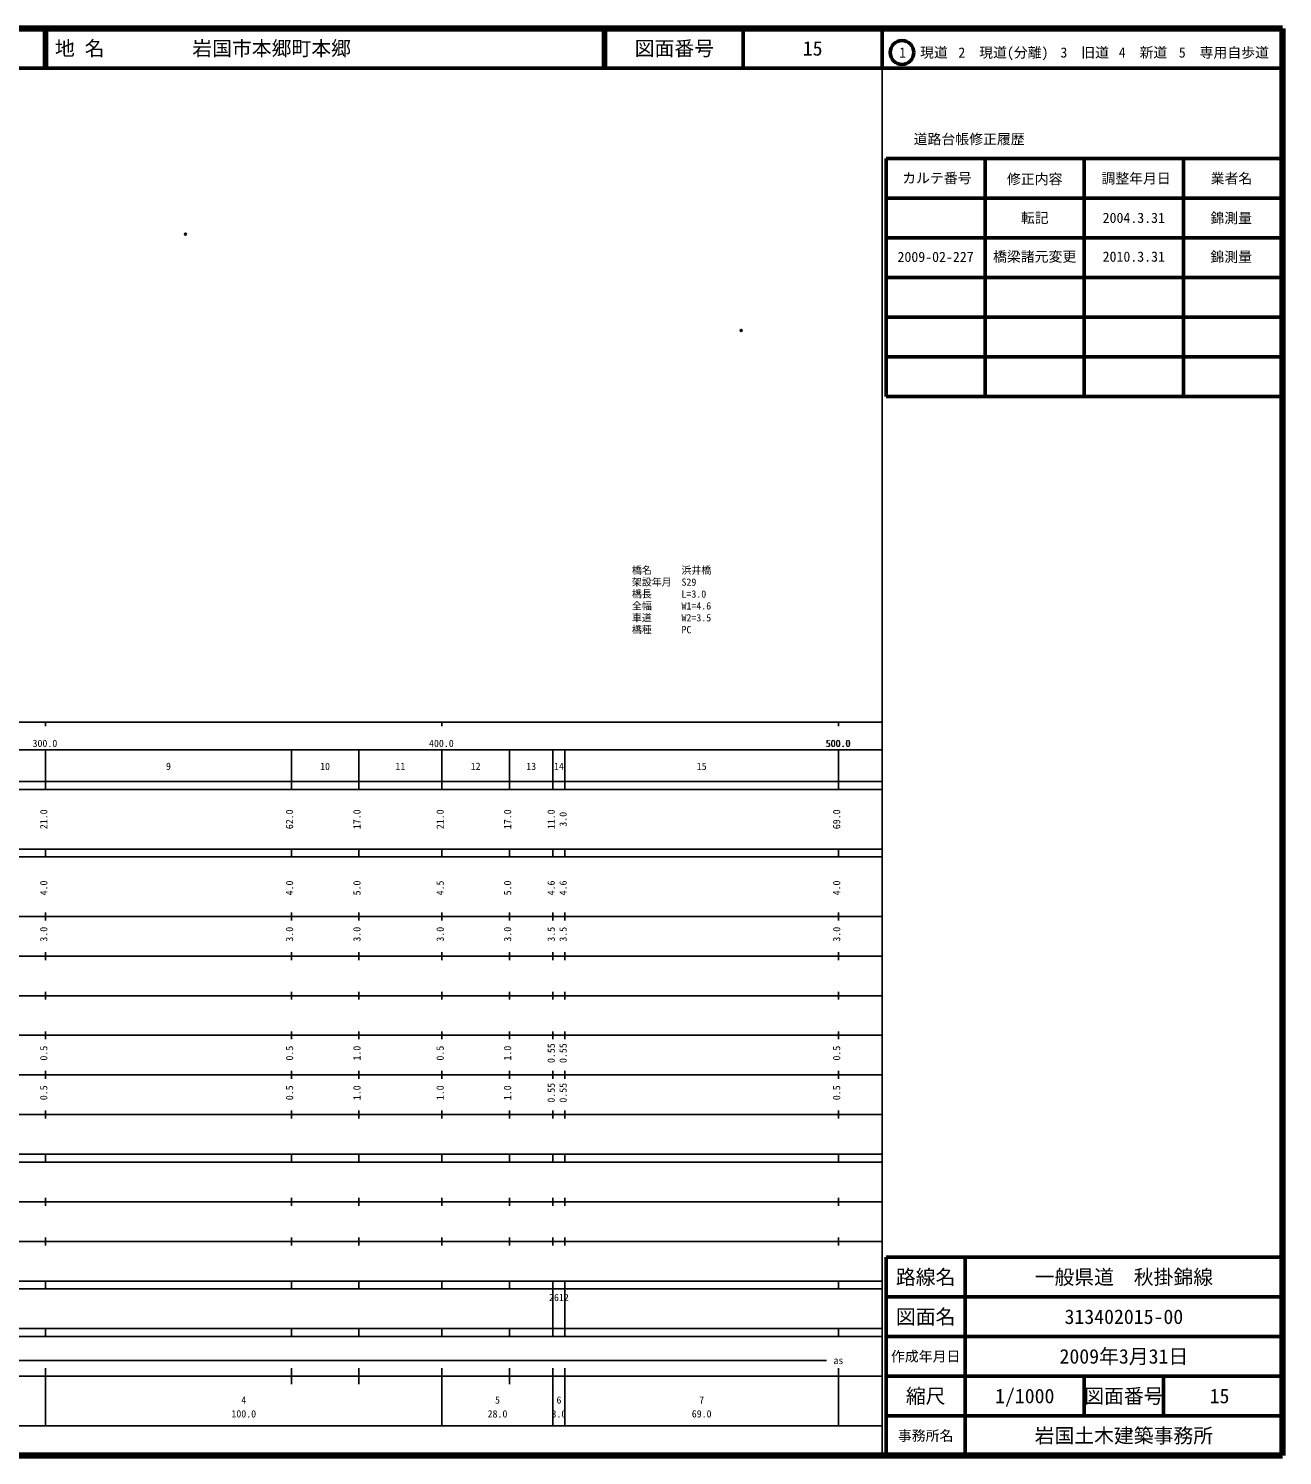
# Model space of a CAD drawing. Units: millimetres on the paper. Extents: x 40 to 680, y 20 to 380.
# Drawn here: x 363.7 to 680, y 20 to 380 of the extents above; entities that cross this region are included whole.
import ezdxf
from ezdxf.enums import TextEntityAlignment as Align

# ---------------------------------------------------------------- set-up
doc = ezdxf.new("R2010")
doc.units = ezdxf.units.MM
doc.header["$PDMODE"] = 32
doc.header["$PDSIZE"] = 0.5
for name, color, linetype in [('M-OTRS', 6, 'Continuous'), ('M-STR-HTXT', 7, 'Continuous'), ('M-TTL-TXT', 7, 'Continuous')]:
    doc.layers.add(name, color=color, linetype=linetype)
for name, color, linetype, lineweight in [('M-TTL', 2, 'Continuous', 140), ('M-TTL-BAND', 7, 'Continuous', 25), ('M-TTL-FRAM', 2, 'Continuous', 50), ('M-TTL-LINE', 7, 'Continuous', 50)]:
    doc.layers.add(name, color=color, linetype=linetype, lineweight=lineweight)
doc.styles.add('ＭＳ ゴシック', font='')
doc.styles.get('ＭＳ ゴシック').set_extended_font_data('MS Gothic')

msp = doc.modelspace()

# ---------------------------------------------------------------- linework, layer by layer
at = {"layer": 'M-OTRS'}
for p in [(403.281, 328.122), (543.471, 303.846)]:
    msp.add_point(p, dxfattribs=at)
at = {"layer": 'M-TTL'}
for p, q in [((680, 380), (40, 380)), ((680, 20), (680, 380)), ((40, 20), (680, 20))]:
    msp.add_line(p, q, dxfattribs=at)
at = {"layer": 'M-TTL-BAND'}
for p, q in [((579, 20), (579, 370)), ((40, 205), (579, 205)), ((368, 205), (368, 204)), ((468, 205), (468, 204)), ((568, 205), (568, 204)), ((68, 198), (579, 198)), ((368, 188), (368, 198)), ((430, 188), (430, 198)), ((447, 188), (447, 198)), ((468, 188), (468, 198)), ((485, 188), (485, 198)), ((496, 188), (496, 198)), ((499, 188), (499, 198)), ((568, 188), (568, 198)), ((40, 190), (579, 190)), ((40, 188), (579, 188)), ((40, 173), (579, 173)), ((368, 171), (368, 173)), ((430, 171), (430, 173)), ((447, 171), (447, 173)), ((468, 171), (468, 173)), ((485, 171), (485, 173)), ((496, 171), (496, 173)), ((499, 171), (499, 173)), ((568, 171), (568, 173)), ((40, 171), (579, 171)), ((40, 156), (579, 156)), ((368, 155), (368, 157)), ((430, 155), (430, 157)), ((447, 155), (447, 157)), ((468, 155), (468, 157)), ((485, 155), (485, 157)), ((496, 155), (496, 157)), ((499, 155), (499, 157)), ((568, 155), (568, 157)), ((46, 146), (579, 146)), ((368, 145), (368, 147)), ((430, 145), (430, 147)), ((447, 145), (447, 147)), ((468, 145), (468, 147)), ((485, 145), (485, 147)), ((496, 145), (496, 147)), ((499, 145), (499, 147)), ((568, 145), (568, 147)), ((368, 135), (368, 137)), ((430, 135), (430, 137)), ((447, 135), (447, 137)), ((468, 135), (468, 137)), ((485, 135), (485, 137)), ((496, 135), (496, 137)), ((499, 135), (499, 137)), ((568, 135), (568, 137)), ((52, 136), (579, 136)), ((46, 126), (579, 126)), ((368, 125), (368, 127)), ((430, 125), (430, 127)), ((447, 125), (447, 127)), ((468, 125), (468, 127)), ((485, 125), (485, 127)), ((496, 125), (496, 127)), ((499, 125), (499, 127)), ((568, 125), (568, 127)), ((52, 116), (579, 116)), ((368, 115), (368, 117)), ((430, 115), (430, 117)), ((447, 115), (447, 117)), ((468, 115), (468, 117)), ((485, 115), (485, 117)), ((496, 115), (496, 117)), ((499, 115), (499, 117)), ((568, 115), (568, 117)), ((46, 106), (579, 106)), ((368, 105), (368, 107)), ((430, 105), (430, 107)), ((447, 105), (447, 107)), ((468, 105), (468, 107)), ((485, 105), (485, 107)), ((496, 105), (496, 107)), ((499, 105), (499, 107)), ((568, 105), (568, 107)), ((40, 96), (579, 96)), ((40, 94), (579, 94)), ((368, 94), (368, 96)), ((430, 94), (430, 96)), ((447, 94), (447, 96)), ((468, 94), (468, 96)), ((485, 94), (485, 96)), ((496, 94), (496, 96)), ((499, 94), (499, 96)), ((568, 94), (568, 96)), ((49, 84), (579, 84)), ((368, 83), (368, 85)), ((430, 83), (430, 85)), ((447, 83), (447, 85)), ((468, 83), (468, 85)), ((485, 83), (485, 85)), ((496, 83), (496, 85)), ((499, 83), (499, 85)), ((568, 83), (568, 85)), ((40, 74), (579, 74)), ((368, 73), (368, 75)), ((430, 73), (430, 75)), ((447, 73), (447, 75)), ((468, 73), (468, 75)), ((485, 73), (485, 75)), ((496, 73), (496, 75)), ((499, 73), (499, 75)), ((568, 73), (568, 75)), ((40, 64), (579, 64)), ((40, 62), (579, 62)), ((368, 62), (368, 64)), ((430, 62), (430, 64)), ((447, 62), (447, 64)), ((468, 62), (468, 64)), ((485, 62), (485, 64)), ((496, 62), (496, 64)), ((496, 52), (496, 62)), ((499, 62), (499, 64)), ((499, 52), (499, 62)), ((568, 62), (568, 64)), ((40, 52), (579, 52)), ((368, 50), (368, 52)), ((430, 50), (430, 52)), ((447, 50), (447, 52)), ((468, 50), (468, 52)), ((485, 50), (485, 52)), ((496, 50), (496, 52)), ((499, 50), (499, 52)), ((568, 50), (568, 52)), ((40, 50), (579, 50)), ((71, 44), (565, 44)), ((40, 40), (579, 40)), ((368, 27.5), (368, 42)), ((430, 38), (430, 42)), ((447, 38), (447, 42)), ((468, 27.5), (468, 42)), ((485, 38), (485, 42)), ((496, 27.5), (496, 42)), ((499, 27.5), (499, 42)), ((568, 27.5), (568, 42)), ((68, 27.5), (579, 27.5))]:
    msp.add_line(p, q, dxfattribs=at)
at = {"layer": 'M-TTL-FRAM'}
for p, q in [((580, 347.197), (580, 287.197)), ((580, 347.197), (680, 347.197)), ((580, 287.197), (680, 287.197)), ((680, 70), (580, 70)), ((580, 70), (580, 20))]:
    msp.add_line(p, q, dxfattribs=at)
at = {"layer": 'M-TTL-LINE'}
for p, q in [((367.75, 380), (367.75, 370)), ((368.25, 380), (368.25, 370)), ((508.747, 380), (508.747, 370)), ((509.247, 380), (509.247, 370)), ((543.997, 380), (543.997, 370)), ((579, 380), (579, 370)), ((40, 370), (680, 370)), ((605, 347.197), (605, 287.197)), ((630, 347.197), (630, 287.197)), ((655, 347.197), (655, 287.197)), ((580, 337.197), (680, 337.197)), ((580, 327.197), (680, 327.197)), ((580, 317.197), (680, 317.197)), ((580, 307.197), (680, 307.197)), ((580, 297.197), (680, 297.197)), ((600, 70), (600, 20)), ((680, 60), (580, 60)), ((680, 50), (580, 50)), ((680, 40), (580, 40)), ((630, 40), (630, 30)), ((650, 40), (650, 30)), ((680, 30), (580, 30))]:
    msp.add_line(p, q, dxfattribs=at)
msp.add_circle((584.031, 373.958), 3, dxfattribs=at)

# ---------------------------------------------------------------- texts
at = {"layer": 'M-STR-HTXT', "style": 'ＭＳ ゴシック'}
for s, p in [('橋名\u3000\u3000\u3000浜井橋', (515.915, 241.877)), ('架設年月\u3000S29', (515.915, 238.877)), ('橋長\u3000\u3000\u3000L=3.0', (515.915, 235.877)), ('全幅\u3000\u3000\u3000W1=4.6', (515.915, 232.877)), ('車道\u3000\u3000\u3000W2=3.5', (515.915, 229.877)), ('橋種\u3000\u3000\u3000PC', (515.915, 226.877))]:
    msp.add_text(s, height=1.833, dxfattribs=at).set_placement(p, align=Align.BOTTOM_LEFT)
at = {"layer": 'M-TTL-BAND', "style": 'ＭＳ ゴシック'}
for s, p in [('300.0', (367.844, 198.195)), ('400.0', (467.844, 198.195)), ('500.0', (567.844, 198.195)), ('500.0', (568, 198.195)), ('9', (399, 192.405)), ('10', (438.5, 192.405)), ('11', (457.5, 192.405)), ('12', (476.5, 192.405)), ('13', (490.5, 192.405)), ('14', (497.5, 192.405)), ('15', (533.5, 192.405)), ('as', (568, 42.5)), ('4', (418, 32.523)), ('5', (482, 32.523)), ('6', (497.5, 32.523)), ('7', (533.5, 32.523)), ('100.0', (418, 29.033)), ('28.0', (482, 29.033)), ('3.0', (497.5, 29.033)), ('69.0', (533.5, 29.033))]:
    msp.add_text(s, height=1.833, dxfattribs=at).set_placement(p, align=Align.BOTTOM_CENTER)
for s, p in [('21.0', (369, 180.5)), ('62.0', (431, 180.5)), ('17.0', (448, 180.5)), ('21.0', (469, 180.5)), ('17.0', (486, 180.5)), ('11.0', (497, 180.5)), ('3.0', (500, 180.5)), ('69.0', (569, 180.5)), ('4.0', (369, 163.174)), ('4.0', (431, 163.174)), ('5.0', (448, 163.174)), ('4.5', (469, 163.174)), ('5.0', (486, 163.174)), ('4.6', (497, 163.174)), ('4.6', (500, 163.174)), ('4.0', (569, 163.174)), ('3.0', (369, 151.5)), ('3.0', (431, 151.5)), ('3.0', (448, 151.5)), ('3.0', (469, 151.5)), ('3.0', (486, 151.5)), ('3.5', (497, 151.5)), ('3.5', (500, 151.5)), ('3.0', (569, 151.5)), ('0.5', (369, 121.5)), ('0.5', (431, 121.5)), ('1.0', (448, 121.5)), ('0.5', (469, 121.5)), ('1.0', (486, 121.5)), ('0.55', (497, 121.5)), ('0.55', (500, 121.5)), ('0.5', (569, 121.5)), ('0.5', (369, 111.5)), ('0.5', (431, 111.5)), ('1.0', (448, 111.5)), ('1.0', (469, 111.5)), ('1.0', (486, 111.5)), ('0.55', (497, 111.5)), ('0.55', (500, 111.5)), ('0.5', (569, 111.5))]:
    msp.add_text(s, height=1.833, rotation=90, dxfattribs=at).set_placement(p, align=Align.BOTTOM_CENTER)
msp.add_text('2612', height=1.833, dxfattribs=at).set_placement((495, 58.405), align=Align.BOTTOM_LEFT)
at = {"layer": 'M-TTL-TXT', "style": 'ＭＳ ゴシック'}
for s, p in [('地 名', (370.38, 375)), ('岩国市本郷町本郷', (405.024, 375))]:
    msp.add_text(s, height=3.666, dxfattribs=at).set_placement(p, align=Align.MIDDLE_LEFT)
for s, height, p in [('図面番号', 3.666, (526.622, 375)), ('15', 3.666, (561.497, 375)), ('1\u3000現道', 2.566, (589.448, 373.958)), ('2\u3000現道(分離)', 2.566, (609.619, 373.958)), ('3\u3000旧道', 2.566, (630.121, 373.958)), ('4\u3000新道', 2.566, (644.824, 373.958)), ('5\u3000専用自歩道', 2.566, (665.228, 373.958)), ('道路台帳修正履歴', 2.566, (600.968, 352.113)), ('カルテ番号', 2.566, (592.839, 342.277)), ('修正内容', 2.566, (617.509, 342.023)), ('調整年月日', 2.566, (643.089, 342.197)), ('業者名', 2.566, (667.134, 342.197)), ('転記', 2.566, (617.5, 332.245)), ('2004.3.31', 2.566, (642.5, 332.245)), ('錦測量', 2.566, (667.077, 332.189)), ('橋梁諸元変更', 2.566, (617.5, 322.452)), ('錦測量', 2.566, (667.077, 322.395)), ('2009-02-227', 2.566, (592.5, 322.395)), ('2010.3.31', 2.566, (642.5, 322.452)), ('路線名', 3.666, (590, 65)), ('路線名', 3.666, (590, 65)), ('一般県道\u3000秋掛錦線', 3.666, (640, 65)), ('図面名', 3.666, (590, 55)), ('図面名', 3.666, (590, 55)), ('313402015-00', 3.666, (640, 55)), ('2009年3月31日', 3.666, (640, 45)), ('作成年月日', 2.566, (590, 45)), ('作成年月日', 2.566, (590, 45)), ('縮尺', 3.666, (590, 35)), ('縮尺', 3.666, (590, 35)), ('1/1000', 3.666, (615, 35)), ('図面番号', 3.666, (640, 35)), ('図面番号', 3.666, (640, 35)), ('15', 3.666, (664.125, 35)), ('事務所名', 2.566, (590, 25)), ('事務所名', 2.566, (590, 25)), ('岩国土木建築事務所', 3.666, (640, 25))]:
    msp.add_text(s, height=height, dxfattribs=at).set_placement(p, align=Align.MIDDLE_CENTER)

doc.saveas('drawing.dxf')
